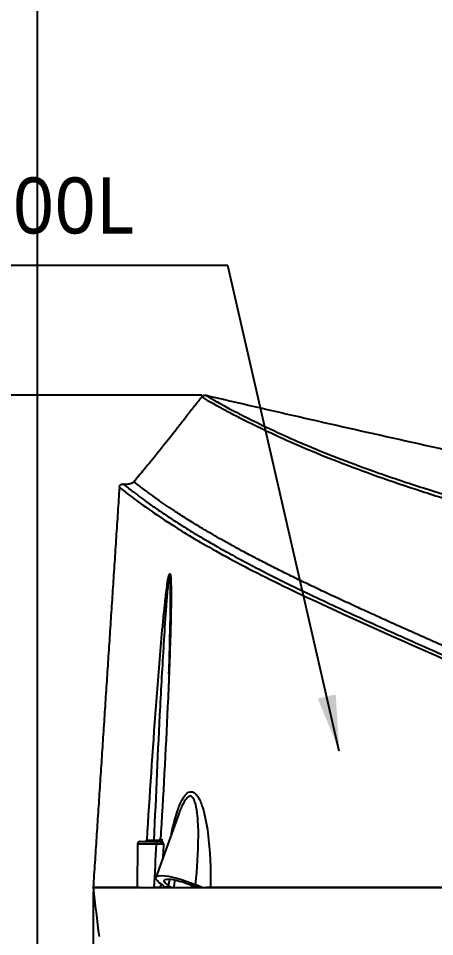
# Model space of a CAD drawing. Extents: x 796 to 6898, y -63 to 2465.
# Drawn here: x 4256.3 to 4404.9, y 647.1 to 975 of the extents above; entities that cross this region are included whole.
import ezdxf

# ---------------------------------------------------------------- set-up
doc = ezdxf.new("R2010")
doc.units = 0
doc.header["$LTSCALE"] = 20
doc.header["$MEASUREMENT"] = 0
doc.layers.get('0').update_dxf_attribs({"linetype": 'CONTINUOUS'})
doc.layers.get('DEFPOINTS').update_dxf_attribs({"linetype": 'CONTINUOUS'})
for name, color, linetype in [('1', 7, 'CONTINUOUS'), ('2', 2, 'CONTINUOUS'), ('6', 6, 'CONTINUOUS')]:
    doc.layers.add(name, color=color, linetype=linetype)
doc.styles.add('ROMANS', font='NanumGothic.ttf', dxfattribs={"height": 10.144927})
doc.styles.get("Standard").update_dxf_attribs({"font": 'NanumGothic.ttf'})
doc.dimstyles.get("Standard").update_dxf_attribs({"dimtxt": 2.7, "dimasz": 2.5, "dimexe": 1.5, "dimexo": 1.5, "dimgap": 1.5, "dimtad": 1, "dimdec": 0, "dimlfac": 10, "dimzin": 0, "dimdsep": 46, "dimtxsty": 'Standard', "dimcen": 0, "dimclrt": 2, "dimadec": 0, "dimazin": 0, "dimtfac": 1, "dimtdec": 0, "dimtmove": 0, "dimatfit": 3, "dimfxl": 0, "dimtolj": 1, "dimtzin": 0, "dimarcsym": 0})

# ---------------------------------------------------------------- blocks, each defined once
blk = doc.blocks.new('*D21')
at = {"color": 3, "lineweight": -2}
for p, q in [((4282.99, 663.1), (4282.99, 170.44)), ((4567.99, 217.31), (4567.99, 170.44)), ((4312.99, 175.44), (4537.99, 175.44))]:
    blk.add_line(p, q, dxfattribs=at)
at = {"color": 3}
for points in [[(4312.99, 180.44), (4312.99, 170.44), (4282.99, 175.44)], [(4537.99, 180.44), (4537.99, 170.44), (4567.99, 175.44)]]:
    blk.add_solid(points, dxfattribs=at)
at = {"layer": 'DEFPOINTS', "color": 0}
for p in [(4282.99, 664.6), (4567.99, 218.81), (4567.99, 175.44)]:
    blk.add_point(p, dxfattribs=at)
at = {"color": 2, "insert": (4425.49, 201.78), "char_height": 30, "attachment_point": 5}
blk.add_mtext('\\A1;285', dxfattribs=at)
blk = doc.blocks.new('*D16')
at = {"color": 3, "lineweight": -2}
for p, q in [((4321.8, 840.42), (4121.92, 840.42)), ((4126.92, 810.42), (4126.92, 314.6)), ((4301.51, 284.6), (4121.92, 284.6))]:
    blk.add_line(p, q, dxfattribs=at)
at = {"color": 3}
for points in [[(4121.92, 810.42), (4131.92, 810.42), (4126.92, 840.42)], [(4121.92, 314.6), (4131.92, 314.6), (4126.92, 284.6)]]:
    blk.add_solid(points, dxfattribs=at)
at = {"layer": 'DEFPOINTS', "color": 0}
for p in [(4323.3, 840.42), (4126.92, 284.6), (4303.01, 284.6)]:
    blk.add_point(p, dxfattribs=at)
at = {"color": 2, "insert": (4100.76, 562.51), "char_height": 30, "attachment_point": 5, "rotation": 90}
blk.add_mtext('\\A1;555', dxfattribs=at)
blk = doc.blocks.new('*D18')
at = {"color": 3, "lineweight": -2}
for p, q in [((5007.27, 671.13), (5007.27, 20.68)), ((4262.99, 283.1), (4262.99, 20.68)), ((4292.99, 25.68), (4977.27, 25.68))]:
    blk.add_line(p, q, dxfattribs=at)
at = {"color": 3}
for points in [[(4292.99, 30.68), (4292.99, 20.68), (4262.99, 25.68)], [(4977.27, 30.68), (4977.27, 20.68), (5007.27, 25.68)]]:
    blk.add_solid(points, dxfattribs=at)
at = {"layer": 'DEFPOINTS', "color": 0}
for p in [(5007.27, 672.63), (4262.99, 284.6), (5007.27, 25.68)]:
    blk.add_point(p, dxfattribs=at)
at = {"color": 2, "insert": (4635.13, 51.84), "char_height": 30, "attachment_point": 5}
blk.add_mtext('\\A1;745', dxfattribs=at)
blk = doc.blocks.new('*D27')
at = {"color": 3, "lineweight": -2}
for p, q in [((4440.59, 1273.12), (4050.63, 1273.12)), ((4055.63, 314.6), (4055.63, 1243.12)), ((4261.49, 284.6), (4050.63, 284.6))]:
    blk.add_line(p, q, dxfattribs=at)
at = {"color": 3}
for points in [[(4050.63, 1243.12), (4060.63, 1243.12), (4055.63, 1273.12)], [(4050.63, 314.6), (4060.63, 314.6), (4055.63, 284.6)]]:
    blk.add_solid(points, dxfattribs=at)
at = {"layer": 'DEFPOINTS', "color": 0}
for p in [(4055.63, 1273.12), (4442.09, 1273.12), (4262.99, 284.6)]:
    blk.add_point(p, dxfattribs=at)
at = {"color": 2, "insert": (4029.3, 778.86), "char_height": 30, "attachment_point": 5, "rotation": 90}
blk.add_mtext('\\A1;990', dxfattribs=at)

msp = doc.modelspace()

# ---------------------------------------------------------------- linework, layer by layer
at = {"layer": '1', "color": 0, "linetype": 'Continuous'}
for p, q in [((4313.62, 691), (4305.39, 668.24)), ((4298.84, 680.11), (4298.71, 664.6)), ((4305.61, 680.11), (4298.84, 680.11)), ((4299.84, 681.1), (4305.66, 681.1)), ((4304.72, 681.6), (4306.81, 681.6)), ((4298.71, 664.6), (4304.81, 664.6)), ((4308.54, 664.85), (4310.6, 664.85)), ((4319.5, 664.85), (4321.54, 664.85))]:
    msp.add_line(p, q, dxfattribs=at)
msp.add_arc((4299.84, 680.1), 1, 90, 179.5, dxfattribs=at)
for centre, major_axis, ratio, start_param, end_param in [((4301.85, 681.6), (0, 0.5), 0.91276, 3.141593, 4.645772), ((4301.8, 681.6), (0.069, -0.495), 0.930308, 6.259319, 7.659119), ((4304.87, 681.6), (0, 0.5), 0.295777, 1.579523, 3.141593), ((4305.66, 680.1), (0, -1), 0.041561, 3.141593, 4.703662), ((4306.33, 681.6), (0, -0.5), 1, 0.000122, 1.514505), ((4306.51, 681.6), (0, 0.5), 0.926183, 3.141593, 4.645863), ((4306.57, 681.6), (0.063, 0.496), 0.904088, 3.303319, 4.760524)]:
    msp.add_ellipse(centre, major_axis=major_axis, ratio=ratio, start_param=start_param, end_param=end_param, dxfattribs=at)
at = {"layer": '1', "color": 0, "linetype": 'Continuous', "extrusion": (0, 0, -1)}
for major_axis, start_param, end_param in [((-10.34, 3.75), 5.536393, 8.148925), ((-7.35, 2.66), 5.536241, 8.151551)]:
    msp.add_ellipse((4315.74, 664.49), major_axis=major_axis, ratio=0.22463, start_param=start_param, end_param=end_param, dxfattribs=at)
at = {"layer": '1', "color": 0, "linetype": 'Continuous'}
for points, degree in [([(4321.79, 839.89), (4316.16, 832.86)], 1), ([(4323.3, 840.42), (4435.35, 814.39), (4559.35, 788.76)], 2), ([(4303.61, 816.9), (4306.65, 820.7), (4309.69, 824.5), (4312.73, 828.3)], 3), ([(4297.52, 809.54), (4298.27, 810.48), (4299.02, 811.41), (4299.77, 812.35)], 3), ([(4292.38, 807.59), (4287.69, 736.1), (4283.01, 664.6)], 2), ([(4297.52, 809.54), (4297.26, 809.21), (4296.99, 808.87), (4295.48, 808.52), (4294.5, 808.5), (4293.93, 808.67)], 5), ([(4297.53, 809.53), (4297.42, 809.18), (4296.64, 808.97)], 2), ([(4306.83, 682.18), (4306.79, 681.57)], 1), ([(4301.72, 681.13), (4301.89, 681.37), (4302.07, 681.54), (4302.26, 681.56)], 3), ([(4301.92, 681.35), (4301.91, 681.27), (4301.91, 681.18), (4301.9, 681.1)], 3), ([(4302.26, 681.56), (4302.3, 681.57)], 1), ([(4304.81, 664.6), (4305.09, 669.77), (4305.36, 674.94), (4305.61, 680.11)], 3), ([(4305.66, 681.1), (4305.94, 681.1), (4306.23, 681.1), (4306.51, 681.1)], 3), ([(4306.58, 681.1), (4306.51, 681.1)], 1), ([(4308.19, 680.17), (4307.79, 680.58), (4307.2, 681.05), (4306.58, 681.1)], 3), ([(4306.98, 681.57), (4307.02, 681.56)], 1), ([(4307.02, 681.56), (4307.48, 681.5), (4307.85, 680.83), (4308.19, 680.17)], 3), ([(4308.19, 680.17), (4308.06, 678.42), (4307.94, 676.67), (4307.81, 674.92)], 3), ([(4307.15, 665.99), (4307.12, 665.52), (4307.08, 665.06), (4307.05, 664.6)], 3), ([(4309.93, 665.32), (4310.1, 666.07), (4310.28, 666.82), (4310.45, 667.57)], 3), ([(4283.01, 664.6), (4283.67, 658.75), (4284.38, 652.92), (4285.14, 647.1)], 3), ([(4307.43, 664.6), (4307.3, 664.6), (4307.17, 664.6), (4307.05, 664.6)], 3), ([(4307.57, 665.66), (4308.02, 665.37), (4308.35, 665.09), (4308.54, 664.85)], 3), ([(4308.18, 664.6), (4308.2, 664.77), (4308.22, 664.95), (4308.24, 665.12)], 3), ([(4308.73, 664.6), (4308.77, 664.6), (4308.7, 664.65), (4308.54, 664.85)], 3), ([(4310.6, 664.85), (4310.4, 665), (4310.18, 665.16), (4309.93, 665.32)], 3), ([(4310.6, 664.85), (4310.83, 664.68), (4311.04, 664.6), (4311.23, 664.6)], 3), ([(4318.46, 665.29), (4318.8, 665.14), (4319.15, 664.99), (4319.5, 664.85)], 3), ([(4324.94, 664.6), (4324.48, 664.6), (4323.92, 664.6), (4323.3, 664.6)], 3)]:
    msp.add_open_spline(points, degree=degree, dxfattribs=at)
for points, degree, knots in [([(4321.78, 839.89), (4321.74, 839.9), (4323.12, 838.97), (4328.02, 836.27), (4329.17, 835.64), (4331.85, 834.22), (4333.4, 833.41), (4338.71, 830.7), (4343.1, 828.52), (4351.78, 824.55), (4355.03, 823.1), (4362.2, 820.05), (4366.14, 818.43), (4374.88, 815.02), (4379.67, 813.24), (4389.61, 809.71), (4394.81, 807.95), (4405.57, 804.46), (4411.12, 802.73), (4422.23, 799.4), (4427.83, 797.77), (4444.74, 793.02), (4456.15, 790), (4467.62, 787.09)], 3, [0, 0, 0, 0, 0.25, 0.25, 0.3125, 0.3125, 0.375, 0.375, 0.5, 0.5, 0.5625, 0.5625, 0.625, 0.625, 0.6875, 0.6875, 0.75, 0.75, 0.8125, 0.8125, 0.875, 0.875, 1, 1, 1, 1]), ([(4321.78, 839.89), (4321.87, 840), (4321.97, 840.09), (4322.2, 840.26), (4322.33, 840.33), (4322.6, 840.42), (4322.74, 840.45), (4323.03, 840.46), (4323.17, 840.45), (4323.3, 840.42)], 3, [0, 0, 0, 0, 0.25, 0.25, 0.5, 0.5, 0.75, 0.75, 1, 1, 1, 1]), ([(4323.3, 840.42), (4323.35, 840.38), (4323.46, 840.3), (4324.45, 839.68), (4326.07, 838.73), (4328.79, 837.2), (4333.12, 834.86), (4340.13, 831.28), (4351.23, 825.97), (4366.46, 819.4), (4385.07, 812.56), (4400.28, 807.47), (4416.81, 802.38), (4430.52, 798.43), (4441.79, 795.33), (4450.01, 793.13), (4458.82, 790.82), (4464.91, 789.27), (4468.05, 788.48)], 3, [0, 0, 0, 0, 0.066982, 0.130716, 0.191334, 0.248966, 0.335776, 0.415755, 0.499002, 0.623838, 0.68452, 0.749311, 0.808177, 0.874762, 0.902999, 0.933262, 0.965585, 1, 1, 1, 1]), ([(4316.24, 832.85), (4316.27, 832.85), (4315.78, 832.19), (4314.41, 830.43), (4313.58, 829.36), (4312.73, 828.3)], 3, [0, 0, 0, 0, 0.5, 0.5, 1, 1, 1, 1]), ([(4303.61, 816.9), (4302.75, 815.82), (4301.89, 814.76), (4300.45, 813.01), (4299.88, 812.35), (4299.85, 812.35)], 3, [0, 0, 0, 0, 0.5, 0.5, 1, 1, 1, 1]), ([(4292.39, 807.6), (4292.41, 807.92), (4292.58, 808.29), (4293.22, 808.73), (4293.63, 808.76), (4293.93, 808.67)], 3, [0, 0, 0, 0, 0.5, 0.5, 1, 1, 1, 1]), ([(4292.39, 807.6), (4292.42, 807.55), (4293.48, 806.64), (4297.96, 803.22), (4299.96, 801.73), (4305.3, 797.98), (4308.66, 795.71), (4317.3, 790.28), (4322.6, 787.12), (4332.5, 781.69), (4336.12, 779.77), (4343.99, 775.74), (4348.21, 773.64), (4361.53, 767.22), (4371.22, 762.77), (4390.92, 753.87), (4400.97, 749.39), (4411.1, 744.98)], 3, [0, 0, 0, 0, 0.248239, 0.248239, 0.373532, 0.373532, 0.498826, 0.498826, 0.624119, 0.624119, 0.686766, 0.686766, 0.749413, 0.749413, 0.874706, 0.874706, 1, 1, 1, 1]), ([(4293.93, 808.67), (4293.94, 808.66), (4293.97, 808.62), (4294.29, 808.36), (4294.8, 807.94), (4295.51, 807.37), (4296.42, 806.66), (4297.5, 805.82), (4298.74, 804.87), (4300.13, 803.83), (4301.65, 802.71), (4303.3, 801.52), (4305.04, 800.3), (4306.85, 799.04), (4308.72, 797.78), (4310.62, 796.52), (4312.51, 795.29), (4315.36, 793.47), (4319.77, 790.73), (4325.88, 787.14), (4336.22, 781.35), (4348.56, 774.97), (4365.69, 766.77), (4378.54, 760.85), (4394.94, 753.41), (4404.99, 748.98), (4411.69, 746.03)], 3, [0, 0, 0, 0, 0.043803, 0.085816, 0.126123, 0.164778, 0.201813, 0.237237, 0.271048, 0.303235, 0.33378, 0.362666, 0.389876, 0.415398, 0.439219, 0.461332, 0.481735, 0.500424, 0.547145, 0.600351, 0.638368, 0.749997, 0.792002, 0.875008, 0.916739, 1, 1, 1, 1]), ([(4482.75, 720.15), (4466.95, 726.14), (4444.91, 734.96), (4416.51, 746.87), (4386.19, 760.53), (4358.59, 773.33), (4346.55, 779.39), (4339.5, 783.06), (4336.43, 784.69), (4331.75, 787.23), (4320.81, 793.39), (4307.53, 801.8), (4301.2, 806.63), (4298.29, 808.9), (4297.5, 809.55), (4297.53, 809.54)], 5, [0, 0, 0, 0, 0, 0, 0.250341, 0.358856, 0.460934, 0.478679, 0.481634, 0.492462, 0.516068, 0.531789, 0.594361, 0.780792, 1, 1, 1, 1, 1, 1]), ([(4302.26, 681.56), (4303.23, 697.59), (4304.29, 713.61), (4306.09, 737.63), (4306.72, 745.63), (4307.79, 757.62), (4308.16, 761.61), (4308.8, 767.57), (4309.02, 769.56), (4309.41, 772.52), (4309.55, 773.5), (4309.8, 774.94), (4309.89, 775.42), (4310.07, 776.1), (4310.13, 776.33), (4310.3, 776.66), (4310.42, 776.67), (4310.61, 776.16), (4310.65, 775.66), (4310.73, 774.73), (4310.75, 774.25), (4310.81, 772.8), (4310.83, 771.83), (4310.85, 768.89), (4310.84, 766.92), (4310.76, 760.99), (4310.66, 757.03), (4310.29, 745.14), (4309.97, 737.2), (4308.88, 713.36), (4308, 697.46), (4307.02, 681.56)], 3, [0, 0, 0, 0, 0.25, 0.25, 0.375, 0.375, 0.4375, 0.4375, 0.46875, 0.46875, 0.484375, 0.484375, 0.492187, 0.492187, 0.496094, 0.496094, 0.5, 0.5, 0.507812, 0.507812, 0.515625, 0.515625, 0.53125, 0.53125, 0.5625, 0.5625, 0.625, 0.625, 0.75, 0.75, 1, 1, 1, 1]), ([(4310.07, 740.86), (4310.2, 744.89), (4310.31, 748.92), (4310.5, 756.91), (4310.59, 760.87), (4310.66, 766.8), (4310.68, 768.77), (4310.67, 771.72), (4310.66, 772.71), (4310.62, 774.17), (4310.6, 774.66), (4310.56, 775.38), (4310.55, 775.61), (4310.5, 776.08), (4310.48, 776.34), (4310.37, 776.56), (4310.31, 776.51), (4310.23, 776.33), (4310.2, 776.22), (4310.13, 775.88), (4310.09, 775.64), (4309.97, 774.92), (4309.91, 774.43), (4309.74, 772.97), (4309.64, 771.98), (4309.37, 769.02), (4309.21, 767.04), (4308.76, 761.09), (4308.5, 757.13), (4307.75, 745.21), (4307.31, 737.26), (4306.07, 713.41), (4305.35, 697.5), (4304.72, 681.6)], 3, [0, 0, 0, 0, 0.092291, 0.092291, 0.183062, 0.183062, 0.228448, 0.228448, 0.25114, 0.25114, 0.262487, 0.262487, 0.26816, 0.26816, 0.273833, 0.273833, 0.27667, 0.27667, 0.279506, 0.279506, 0.285179, 0.285179, 0.296526, 0.296526, 0.319218, 0.319218, 0.364604, 0.364604, 0.455375, 0.455375, 0.636917, 0.636917, 1, 1, 1, 1]), ([(4310.94, 683.67), (4310.95, 683.76), (4310.97, 683.85), (4311.64, 687.06), (4312.4, 690.13), (4313.96, 694.36), (4314.54, 695.69), (4315.98, 697.9), (4316.85, 698.76), (4318.72, 698.93), (4319.62, 698.2), (4321.03, 696.07), (4321.58, 694.73), (4322.95, 690.5), (4323.52, 687.35), (4324.79, 677.79), (4325.02, 671.21), (4324.94, 664.6)], 3, [0, 0, 0, 0, 0.004872, 0.004872, 0.170727, 0.170727, 0.253654, 0.253654, 0.336581, 0.336581, 0.419509, 0.419509, 0.502436, 0.502436, 0.668291, 0.668291, 1, 1, 1, 1]), ([(4319.55, 665.63), (4320.15, 671.43), (4320.57, 677.23), (4320.58, 685.8), (4320.49, 688.64), (4319.98, 692.66), (4319.75, 693.99), (4319.16, 695.71), (4318.93, 696.25), (4318.31, 697.04), (4317.92, 697.28), (4317.07, 697.15), (4316.65, 696.81), (4315.9, 695.92), (4315.56, 695.37), (4314.62, 693.62), (4314.11, 692.34), (4313.61, 690.98), (4313.6, 690.95), (4313.59, 690.92)], 3, [0, 0, 0, 0, 0.399192, 0.399192, 0.598787, 0.598787, 0.698585, 0.698585, 0.748484, 0.748484, 0.798383, 0.798383, 0.848282, 0.848282, 0.898181, 0.898181, 0.997979, 0.997979, 1, 1, 1, 1]), ([(4302.3, 681.57), (4302.35, 681.57), (4302.41, 681.57), (4302.55, 681.57), (4302.63, 681.57), (4302.8, 681.57), (4302.89, 681.57), (4303.09, 681.57), (4303.2, 681.57), (4303.42, 681.58), (4303.53, 681.58), (4303.71, 681.58), (4303.77, 681.58), (4303.89, 681.58), (4303.95, 681.58), (4304.13, 681.59), (4304.25, 681.59), (4304.49, 681.59), (4304.61, 681.59), (4304.72, 681.6)], 3, [0, 0, 0, 0, 0.125, 0.125, 0.25, 0.25, 0.375, 0.375, 0.5, 0.5, 0.625, 0.625, 0.6875, 0.6875, 0.75, 0.75, 0.875, 0.875, 1, 1, 1, 1]), ([(4308.19, 680.17), (4308.13, 680.17), (4308.06, 680.16), (4307.91, 680.16), (4307.83, 680.16), (4307.65, 680.16), (4307.55, 680.15), (4307.35, 680.15), (4307.24, 680.15), (4307.02, 680.14), (4306.9, 680.14), (4306.66, 680.13), (4306.53, 680.13), (4306.15, 680.12), (4305.88, 680.12), (4305.61, 680.11)], 3, [0, 0, 0, 0, 0.125, 0.125, 0.25, 0.25, 0.375, 0.375, 0.5, 0.5, 0.625, 0.625, 0.75, 0.75, 1, 1, 1, 1]), ([(4307.86, 681.6), (4307.66, 681.59), (4307.48, 681.59), (4307.18, 681.58), (4307.06, 681.58), (4306.89, 681.57), (4306.86, 681.57), (4306.84, 681.57), (4306.8, 681.57), (4306.85, 681.57), (4306.93, 681.57), (4306.95, 681.57), (4306.98, 681.57)], 3, [0, 0, 0, 0, 0.233719, 0.233719, 0.467382, 0.467382, 0.700651, 0.700651, 0.700651, 0.933335, 0.933335, 1, 1, 1, 1]), ([(4311.94, 664.59), (4311.95, 664.79), (4312.03, 665.66), (4312.12, 666.54), (4312.2, 667.21)], 3, [0, 0, 0, 0, 0.225525, 1, 1, 1, 1]), ([(4282.99, 664.6), (4283.02, 664.6), (4283.18, 664.6), (4283.96, 664.6), (4284.57, 664.6), (4286.32, 664.6), (4287.47, 664.6), (4290.48, 664.6), (4292.34, 664.6), (4295.84, 664.6), (4297.12, 664.6), (4298.54, 664.6)], 3, [0, 0, 0, 0, 0.222313, 0.222313, 0.444625, 0.444625, 0.666938, 0.666938, 0.88925, 0.88925, 1, 1, 1, 1]), ([(4299.7, 664.6), (4299.5, 664.6), (4296.13, 664.6), (4290.75, 664.6), (4286.95, 664.6), (4285.03, 664.6), (4284.11, 664.6), (4283.46, 664.6), (4283.07, 664.6), (4283.03, 664.6), (4283.01, 664.6)], 3, [0, 0, 0, 0, 0.014589, 0.248129, 0.509826, 0.602704, 0.698631, 0.79767, 0.899881, 1, 1, 1, 1]), ([(4303, 664.6), (4303.1, 664.6), (4303.2, 664.6), (4305.04, 664.6), (4306.94, 664.6), (4311.13, 664.6), (4313.42, 664.6), (4318.45, 664.6), (4321.18, 664.6), (4327.12, 664.6), (4330.33, 664.6), (4337.21, 664.6), (4340.88, 664.6), (4348.57, 664.6), (4352.58, 664.6), (4364.97, 664.6), (4373.66, 664.6), (4386.86, 664.6), (4391.29, 664.6), (4400.2, 664.6), (4404.67, 664.6), (4418.1, 664.6), (4427.09, 664.6), (4445.07, 664.6), (4454.06, 664.6), (4472.05, 664.6), (4481.04, 664.6), (4499.03, 664.6), (4508.03, 664.6), (4525.97, 664.6), (4544.23, 664.6), (4570.21, 664.6), (4603.14, 664.6), (4624.89, 664.6), (4659.17, 664.6), (4681.18, 664.6), (4714.2, 664.6), (4725.2, 664.6), (4747.18, 664.6), (4758.16, 664.6), (4780.07, 664.6), (4791, 664.6), (4812.76, 664.6), (4823.59, 664.6), (4845.03, 664.6), (4855.64, 664.6), (4876.4, 664.6), (4886.55, 664.6), (4906.03, 664.6), (4915.35, 664.6), (4932.93, 664.6), (4941.23, 664.6), (4956.52, 664.6), (4963.51, 664.6), (4975.82, 664.6), (4981.14, 664.6), (4989.72, 664.6), (4992.99, 664.6), (4995.27, 664.6), (4995.37, 664.6), (4995.48, 664.6)], 3, [0, 0, 0, 0, 0.001051, 0.001051, 0.019011, 0.019011, 0.036972, 0.036972, 0.054932, 0.054932, 0.072893, 0.072893, 0.090853, 0.090853, 0.108814, 0.108814, 0.144735, 0.144735, 0.162695, 0.162695, 0.180656, 0.180656, 0.216577, 0.216577, 0.252498, 0.252498, 0.288418, 0.288418, 0.324339, 0.324339, 0.36026, 0.396181, 0.432102, 0.476413, 0.476413, 0.556645, 0.556645, 0.596761, 0.596761, 0.636877, 0.636877, 0.676993, 0.676993, 0.717109, 0.717109, 0.757225, 0.757225, 0.797341, 0.797341, 0.837457, 0.837457, 0.877573, 0.877573, 0.917689, 0.917689, 0.957805, 0.957805, 0.997921, 0.997921, 1, 1, 1, 1]), ([(4307.05, 664.6), (4306.9, 664.6), (4306.7, 664.6), (4306.22, 664.6), (4305.93, 664.6), (4305.37, 664.6), (4305.09, 664.6), (4304.81, 664.6)], 3, [0, 0, 0, 0, 0.351432, 0.351432, 0.702814, 0.702814, 1, 1, 1, 1]), ([(4320.84, 664.6), (4320.46, 664.6), (4320.07, 664.66), (4319.64, 664.8), (4319.57, 664.82), (4319.5, 664.85)], 3, [0, 0, 0, 0, 0.839144, 0.839144, 1, 1, 1, 1]), ([(4321.54, 664.85), (4321.2, 664.97), (4320.86, 665.09), (4320.19, 665.35), (4319.87, 665.49), (4319.55, 665.63)], 3, [0, 0, 0, 0, 0.5, 0.5, 1, 1, 1, 1]), ([(4321.54, 664.85), (4321.94, 664.71), (4322.37, 664.64), (4322.96, 664.6), (4323.13, 664.6), (4323.3, 664.6)], 3, [0, 0, 0, 0, 0.700171, 0.700171, 1, 1, 1, 1]), ([(4577.79, 664.6), (4565.86, 664.6), (4540.61, 664.6), (4505.39, 664.6), (4472.14, 664.6), (4442.24, 664.6), (4412.35, 664.6), (4382.66, 664.6), (4358.48, 664.6), (4340.99, 664.6), (4332.31, 664.6), (4327.22, 664.6), (4325.7, 664.6), (4324.94, 664.6)], 3, [0, 0, 0, 0, 0.136769, 0.289412, 0.403648, 0.517866, 0.632081, 0.746234, 0.860221, 0.918075, 0.974335, 0.987093, 1, 1, 1, 1])]:
    msp.add_open_spline(points, degree=degree, knots=knots, dxfattribs=at)
at = {"layer": '6'}
msp.add_lwpolyline([(5358.02, 2209.63), (4262.99, 2209.63), (4262.99, 284.6), (6190.49, 284.6), (6190.49, 1309.6)], dxfattribs=at)

# ---------------------------------------------------------------- texts
at = {"layer": '2', "insert": (4188.47, 908.06), "char_height": 20, "attachment_point": 4, "style": 'ROMANS'}
msp.add_mtext('TFT-800L', dxfattribs=at)

# ---------------------------------------------------------------- dimensions: what is measured, and where the dimension line sits
for base, p1, p2, text, picture, middle in [((4055.63, 1273.12), (4262.99, 284.6), (4442.09, 1273.12), '990', '*D27', (4055.63, 778.86)), ((4126.92, 284.6), (4323.3, 840.42), (4303.01, 284.6), '555', '*D16', (4126.92, 562.51))]:
    dim = msp.add_linear_dim(base=base, p1=p1, p2=p2, angle=90, text=text, dimstyle='Standard', override={"dimtxt": 30, "dimasz": 30, "dimexe": 5, "dimgap": 10, "dimlfac": 1, "dimzin": 12, "dimclrd": 3, "dimclre": 3, "dimazin": 2, "dimarcsym": 1})
    dim.commit()
    dim.dimension.update_dxf_attribs({"geometry": picture, "text_midpoint": middle, "dimtype": 160})
dim = msp.add_linear_dim(base=(5007.27, 25.68), p1=(4262.99, 284.6), p2=(5007.27, 672.63), text='745', dimstyle='Standard', override={"dimtxt": 30, "dimasz": 30, "dimexe": 5, "dimgap": 10, "dimlfac": 1, "dimzin": 12, "dimclrd": 3, "dimclre": 3, "dimazin": 2, "dimarcsym": 1})
dim.commit()
dim.dimension.update_dxf_attribs({"geometry": '*D18', "text_midpoint": (4635.13, 25.68), "dimtype": 160})
dim = msp.add_linear_dim(base=(4567.99, 175.44), p1=(4282.99, 664.6), p2=(4567.99, 218.81), dimstyle='Standard', override={"dimtxt": 30, "dimasz": 30, "dimexe": 5, "dimgap": 10, "dimlfac": 1, "dimzin": 12, "dimclrd": 3, "dimclre": 3, "dimazin": 2, "dimarcsym": 1})
dim.commit()
dim.dimension.update_dxf_attribs({"geometry": '*D21', "text_midpoint": (4425.49, 175.44), "dimtype": 160})

# ---------------------------------------------------------------- leaders
msp.add_leader([(4370.88, 713.36), (4331.09, 886.72), (4186.52, 886.72)], dimstyle='Standard', override={"dimtxt": 20, "dimasz": 20, "dimexe": 5, "dimgap": 10, "dimtad": 0, "dimtih": 1, "dimtoh": 1, "dimlfac": 1, "dimzin": 12, "dimclrd": 3, "dimclre": 3, "dimazin": 2, "dimarcsym": 1})

doc.saveas('drawing.dxf')
